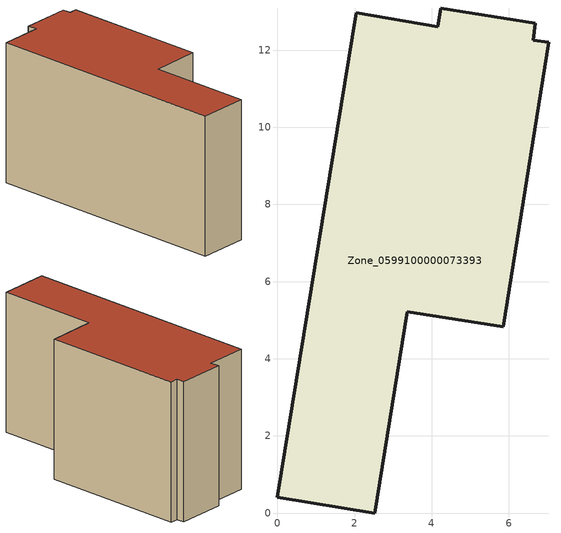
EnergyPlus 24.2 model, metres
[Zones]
Zone_0599100000073393
 floor ground (C_G): 6.63,12.26 7.03,12.2 5.86,4.83 3.37,5.22 2.52,0 0,0.41 2.05,12.97 4.16,12.61 4.24,13.09 6.69,12.69 z0
 wall outside (C_F): 0,0.41 2.52,0 3.37,5.22 5.86,4.83 7.03,12.2 6.63,12.26 6.69,12.69 4.24,13.09 4.16,12.61 2.05,12.97 0,0.41 z0:7.34
 roof outside (C_R): 6.69,12.69 4.24,13.09 4.16,12.61 2.05,12.97 0,0.41 2.52,0 3.37,5.22 5.86,4.83 7.03,12.2 6.63,12.26 z7.34
[BUILDING]
Pand.0599100000073393: North Axis=0; Terrain=City; Loads Convergence Tolerance Value=0.04; Temperature Convergence Tolerance Value=0.4; Solar Distribution=FullExterior; Maximum Number of Warmup Days=25; Minimum Number of Warmup Days=1
[Site:Location]
Rotterdam.The.Hague.AP_ZH_NLD Design_Conditions: Latitude=51.96; Longitude=4.45; Time Zone=1; Elevation=-4.5
[SITE:GROUNDTEMPERATURE:BUILDINGSURFACE]
18, 18, 18, 18, 18, 18, 18, 18, 18, 18, 18, 18
[MATERIAL] Thermal Absorptance=0.9; Solar Absorptance=0.7; Visible Absorptance=0.7
Name | Roughness | Thickness | Conductivity | Density | Specific Heat
G.TC.1946 | MediumSmooth | 0.15 | 1 | 540 | 1210
F.TC.1946 | Rough | 0.3 | 0.857143 | 1920 | 840
R.TC.1946 | MediumRough | 0.2 | 0.909091 | 1500 | 1000
[CONSTRUCTION]
C_G: G.TC.1946
C_F: F.TC.1946
C_R: R.TC.1946
[ZONE]
Zone_0599100000073393: Type=1; Multiplier=1; Ceiling Height=Autocalculate; Volume=Autocalculate; Floor Area=autocalculate; Part of Total Floor Area=Yes
[ZONEINFILTRATION:DESIGNFLOWRATE]
Infil_Zone_0599100000073393: Zone or ZoneList or Space or SpaceList=Zone_0599100000073393; Schedule=AlwaysOn; Design Flow Rate Calculation Method=Flow/Area; Flow Rate per Floor Area=0.003; Constant Term Coefficient=1; Temperature Term Coefficient=0; Velocity Term Coefficient=0; Velocity Squared Term Coefficient=0
[HVACTEMPLATE:ZONE:IDEALLOADSAIRSYSTEM]
Zone_0599100000073393: Maximum Heating Supply Air Temperature=50; Minimum Cooling Supply Air Temperature=13; Maximum Heating Supply Air Humidity Ratio=0.0156; Minimum Cooling Supply Air Humidity Ratio=0.0077; Heating Limit=NoLimit; Cooling Limit=NoLimit; Dehumidification Control Type=ConstantSensibleHeatRatio; Cooling Sensible Heat Ratio=0.7; Dehumidification Setpoint=60; Humidification Control Type=None; Humidification Setpoint=30; Outdoor Air Method=None; Outdoor Air Flow Rate per Person=0.00944; Outdoor Air Flow Rate per Zone Floor Area=0; Outdoor Air Flow Rate per Zone=0; Demand Controlled Ventilation Type=None; Outdoor Air Economizer Type=NoEconomizer; Heat Recovery Type=None; Sensible Heat Recovery Effectiveness=0.7; Latent Heat Recovery Effectiveness=0.65
[ZONECONTROL:THERMOSTAT]
ThermostatControl_Zone_0599100000073393: Zone or ZoneList=Zone_0599100000073393; Control Type Schedule=DualSetpointControlType; Control 1=Thermostat_Zone_0599100000073393; Temperature Difference Between Cutout And Setpoint=0
[THERMOSTATSETPOINT:DUALSETPOINT]
Thermostat_Zone_0599100000073393: Heating Setpoint Temperature Schedule=HeatingSetpoint_Zone_0599100000073393; Cooling Setpoint Temperature Schedule=CoolingSetpoint_Zone_0599100000073393
[SCHEDULE:COMPACT]
HeatingSetpoint_Zone_0599100000073393: Through: 12/31, For: AllDays, Until: 24:00, 21
CoolingSetpoint_Zone_0599100000073393: Through: 12/31, For: AllDays, Until: 24:00, 24
DualSetpointControlType: Through: 12/31, For: AllDays, Until: 24:00, 4
AlwaysOn: Through: 12/31, For: AllDays, Until: 24:00, 1
